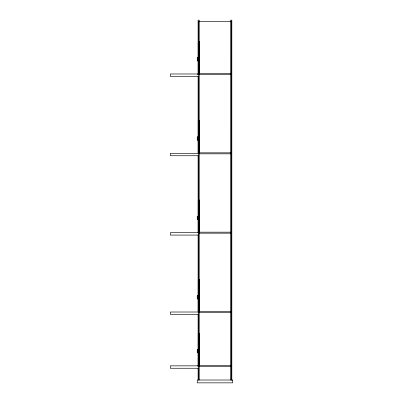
<?xml version="1.0" encoding="UTF-8"?>
<svg xmlns="http://www.w3.org/2000/svg" width="403" height="403" viewBox="0 0 403 403"><rect width="100%" height="100%" fill="white"/><g stroke="black" fill="none" stroke-linecap="round" stroke-linejoin="round"><path stroke-width="0.6" d="M198.669 74.484L231.251 74.484L231.75 73.991L231.287 73.492L198.669 73.492M198.669 153.825L231.251 153.825L231.75 153.331L231.287 152.833L198.669 152.833M198.669 233.166L231.251 233.166L231.75 232.672L231.287 232.173L198.669 232.173M198.669 312.506L231.251 312.506L231.75 312.013L231.287 311.514L198.669 311.514M198.669 366.342L231.251 366.342L231.75 365.848L231.287 365.355L198.669 365.355M231.251 21.072C229.539 22.125 232.924 22.215 231.287 21.072L231.251 380.019M231.287 73.492L230.758 73.991L231.287 74.484M231.287 152.833L230.758 153.331L231.287 153.825M231.287 232.173L230.758 232.672L231.287 233.166M231.287 311.514L230.758 312.013L231.287 312.506M231.287 365.355L230.758 365.848L231.287 366.342M198.669 21.566L231.463 21.566L231.463 380.019M198.669 74.273L197.535 74.273L197.535 73.991M198.669 76.399L170.328 76.399L170.328 73.991L199.656 73.991L199.656 41.403L198.241 41.403L198.241 73.991M198.669 155.739L170.328 155.739L170.328 153.331L199.656 153.331L199.656 120.744L198.241 120.744L198.241 153.331M198.669 235.08L170.328 235.08L170.328 232.672L199.656 232.672L199.656 200.084L198.241 200.084L198.241 232.672M198.669 314.421L170.328 314.421L170.328 312.013L199.656 312.013L199.656 279.425L198.241 279.425L198.241 312.013M198.669 368.256L170.328 368.256L170.328 365.848L199.656 365.848L199.656 333.261L198.241 333.261L198.241 365.848M231.821 380.019L231.821 20.15L230.687 20.15L230.687 380.019M199.233 380.019L199.233 20.15L198.1 20.15L198.1 74.258M198.669 21.092L198.669 380.019M198.311 43.67L198.311 73.991M198.311 123.011L198.311 153.331M198.311 202.351L198.311 232.672M198.311 281.692L198.311 312.013M198.311 335.528L198.311 365.848M198.1 76.142L198.1 153.528M198.1 155.417L198.1 232.798M198.1 234.687L198.1 312.068M198.1 313.957L198.1 366.176M198.1 368.065L198.1 380.019M197.535 365.848L197.535 366.131M197.818 57.553L197.248 57.553L197.248 60.954L197.818 60.954L197.818 57.553M197.818 136.894L197.248 136.894L197.248 140.294L197.818 140.294L197.818 136.894M197.818 216.235L197.248 216.235L197.248 219.635L197.818 219.635L197.818 216.235M197.818 295.575L197.248 295.575L197.248 298.976L197.818 298.976L197.818 295.575M197.818 349.411L197.248 349.411L197.248 352.816L197.818 352.816L197.818 349.411M232.672 380.019L197.248 380.019L197.248 382.85L232.672 382.85L232.672 380.019"/></g></svg>
